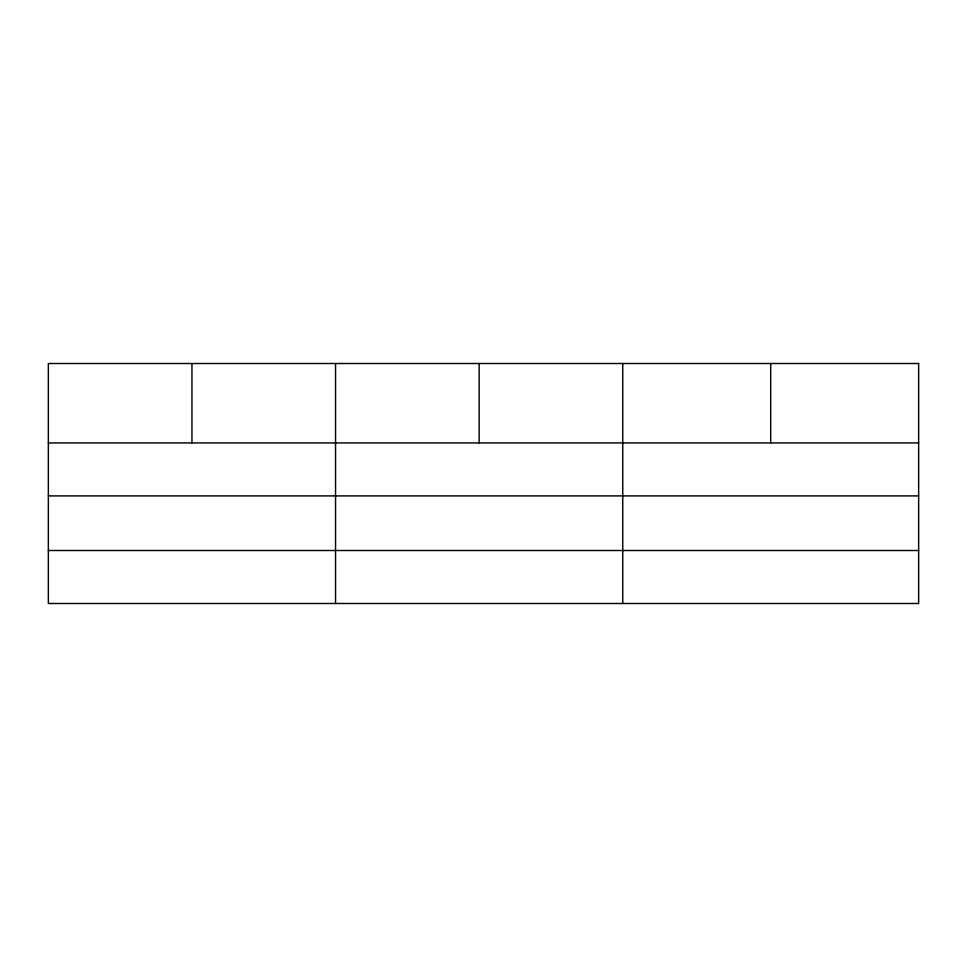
<?xml version="1.0" encoding="UTF-8"?>
<svg xmlns="http://www.w3.org/2000/svg" width="967" height="967" viewBox="0 0 967 967"><rect width="100%" height="100%" fill="white"/><g stroke="black" fill="none" stroke-linecap="round" stroke-linejoin="round"><path stroke-width="1.45" d="M48.35 442.922L918.65 442.922M48.35 495.902L918.65 495.902M48.35 550.501L918.65 550.501M770.699 363.507L770.699 442.922M622.748 363.507L622.748 603.493M479.148 363.507L479.148 442.922M335.549 363.507L335.549 603.493M191.95 363.507L191.95 442.922M918.65 363.507L48.35 363.507L48.35 603.493L918.65 603.493L918.65 363.507"/></g></svg>
